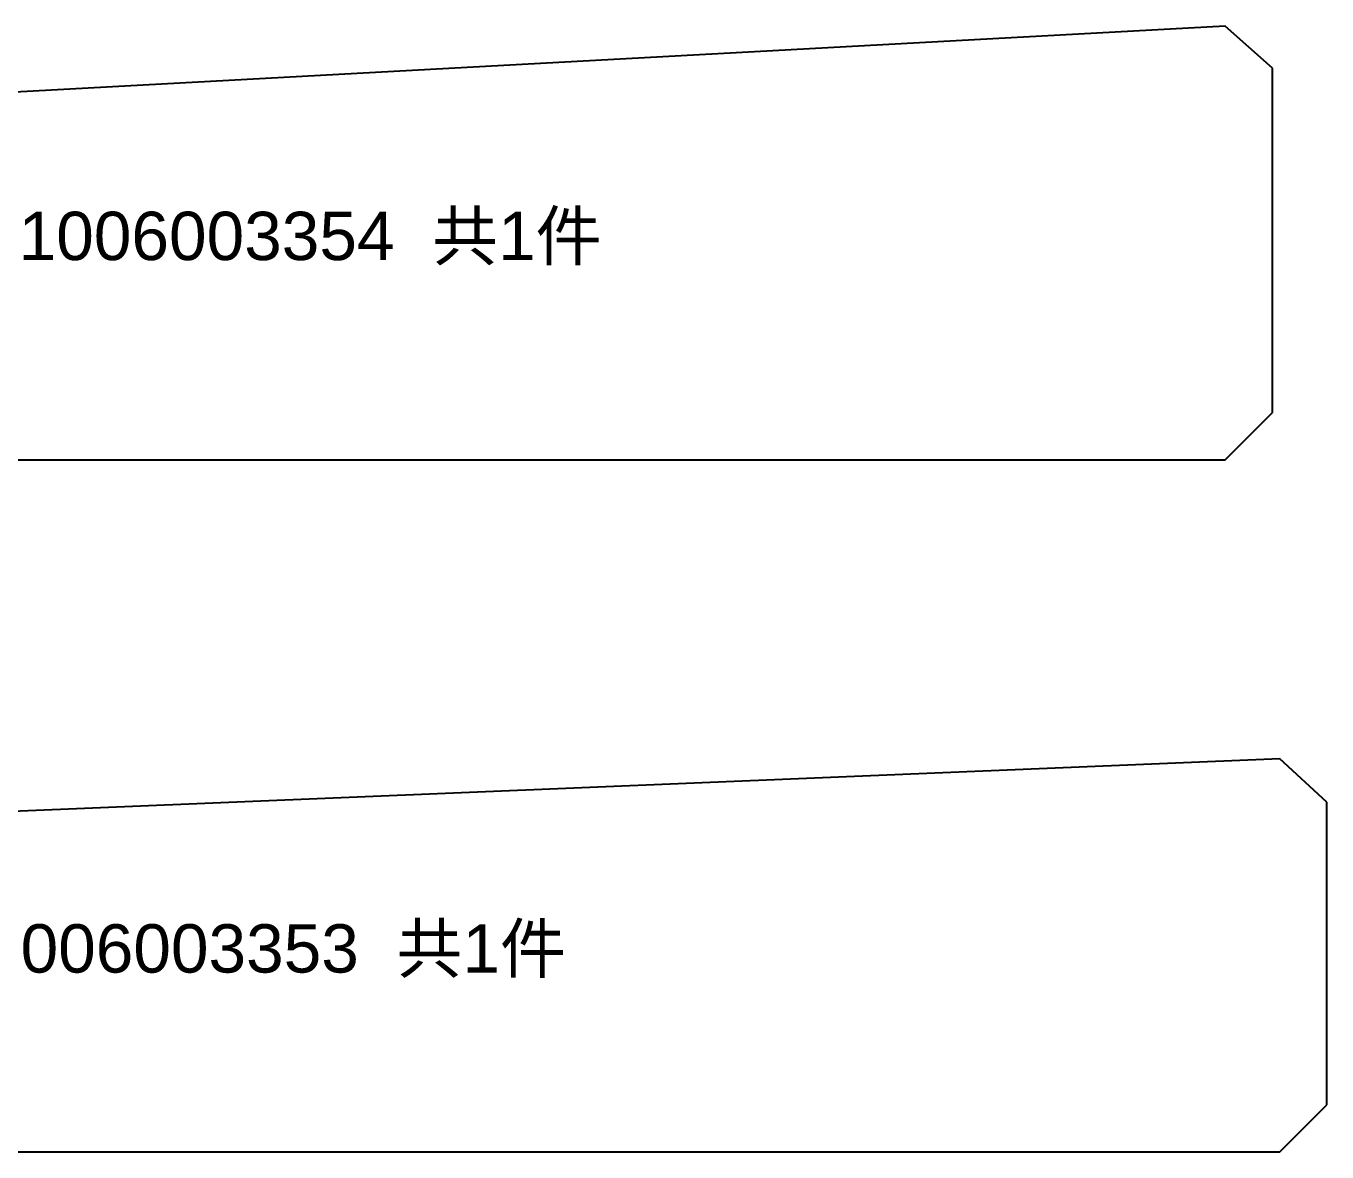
# Model space of a CAD drawing. Extents: x -16 to 22649, y -4599 to 814.
# Drawn here: x 7296.4 to 7406.7, y -1154.1 to -1058.6 of the extents above; entities that cross this region are included whole.
import ezdxf

# ---------------------------------------------------------------- set-up
doc = ezdxf.new("R2010")
doc.units = 0
doc.header["$MEASUREMENT"] = 0
doc.layers.get('0').update_dxf_attribs({"linetype": 'CONTINUOUS'})
doc.layers.add('S1', color=7, linetype='CONTINUOUS')
doc.layers.add('SLD-0', color=7, linetype='CONTINUOUS')
doc.styles.get("Standard").update_dxf_attribs({"font": 'arial.ttf'})

# ---------------------------------------------------------------- blocks, each defined once
blk = doc.blocks.new('1303000024718_右加强板_1010060')
at = {"layer": 'SLD-0', "linetype": 'CONTINUOUS'}
for p, q in [((311.31, 36.78), (5, 20)), ((315.3, 33.2), (311.31, 36.78)), ((315.3, 4), (315.3, 33.2)), ((311.3, 0), (315.3, 4)), ((14, 0), (311.3, 0))]:
    blk.add_line(p, q, dxfattribs=at)
at = {"layer": 'S1', "color": 3, "insert": (157.65, 18.39), "char_height": 4.1, "attachment_point": 5}
blk.add_mtext('T3_06Cr19Ni10_GB_T3280__1303000024718 {\\fSimSun|b0|i0|c134|p2;右加强板 }101006003354  {\\fSimSun|b0|i0|c134|p2;共}1{\\fSimSun|b0|i0|c134|p2;件}', dxfattribs=at)
blk = doc.blocks.new('1303000024717_右加强板_1010060')
at = {"layer": 'SLD-0', "linetype": 'CONTINUOUS'}
for p, q in [((326.6, 33.33), (5, 20)), ((330.6, 29.66), (326.6, 33.33)), ((330.6, 4), (330.6, 29.66)), ((326.6, 0), (330.6, 4)), ((14, 0), (326.6, 0))]:
    blk.add_line(p, q, dxfattribs=at)
at = {"layer": 'S1', "color": 3, "insert": (165.3, 16.67), "char_height": 4.1, "attachment_point": 5}
blk.add_mtext('T3_06Cr19Ni10_GB_T3280__1303000024717 {\\fSimSun|b0|i0|c134|p2;右加强板 }101006003353  {\\fSimSun|b0|i0|c134|p2;共}1{\\fSimSun|b0|i0|c134|p2;件}', dxfattribs=at)

msp = doc.modelspace()

# ---------------------------------------------------------------- block references
for name, p in [('1303000024718_右加强板_1010060', (7086.75464, -1095.41373)), ('1303000024717_右加强板_1010060', (7076.08442, -1154.10978))]:
    msp.add_blockref(name, p)

doc.saveas('drawing.dxf')
